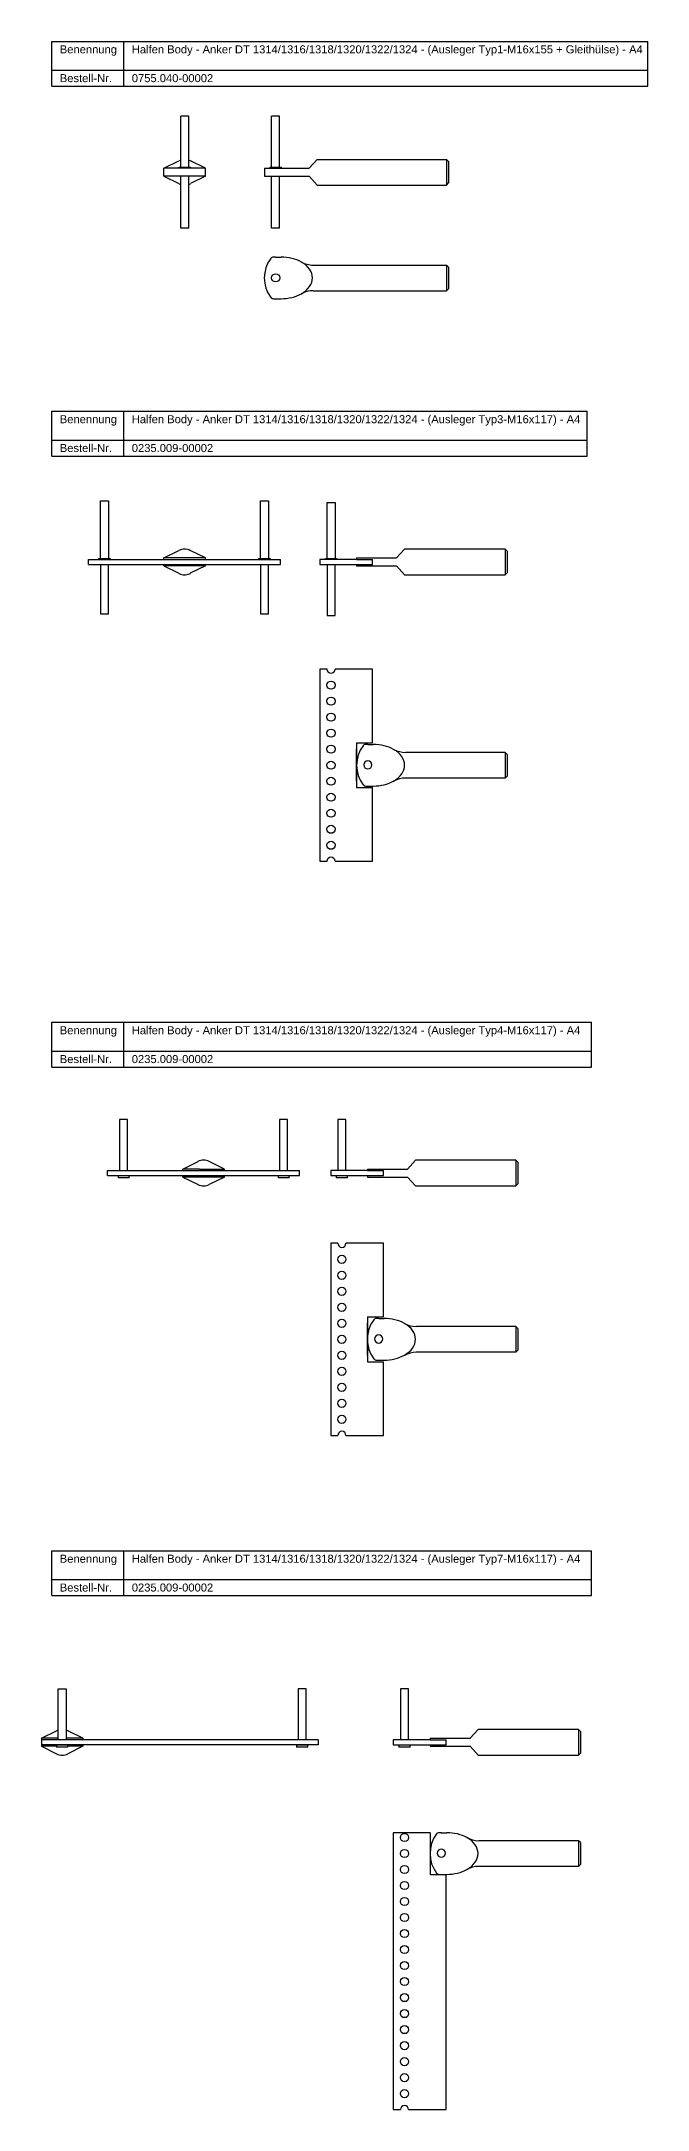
# Model space of a CAD drawing. Header units: millimetres. Extents: x 4118 to 5424, y -1122 to 170.
# Drawn here: x 5045 to 5424, y -1122 to 170 of the extents above; entities that cross this region are included whole.
import ezdxf

# ---------------------------------------------------------------- set-up
doc = ezdxf.new("R2010")
doc.units = ezdxf.units.MM
doc.header["$LTSCALE"] = 10
doc.layers.add('HALFEN', color=2, linetype='Continuous')
doc.styles.add('ARIAL50', font='ARIAL.TTF', dxfattribs={"height": 5})

msp = doc.modelspace()

# ---------------------------------------------------------------- linework, layer by layer
at = {"layer": 'HALFEN'}
for p, q in [((5052, 170.3), (5424.4, 170.3)), ((5052, 142.3), (5052, 170.3)), ((5097, 142.3), (5097, 170.3)), ((5424.4, 142.3), (5424.4, 170.3)), ((5052, 152.3), (5424.4, 152.3)), ((5052, 142.3), (5424.4, 142.3)), ((5132.6, 91.7), (5132.6, 123.5)), ((5137.6, 123.5), (5132.6, 123.5)), ((5137.6, 91.7), (5137.6, 123.5)), ((5189.4, 91.7), (5189.4, 123.5)), ((5194.4, 123.5), (5189.4, 123.5)), ((5194.4, 91.7), (5194.4, 123.5)), ((5122.1, 91), (5131.5, 95.7)), ((5122.1, 86), (5122.1, 91)), ((5148.1, 91), (5122.1, 91)), ((5131.6, 91), (5131.6, 91.7)), ((5131.6, 91.7), (5138.6, 91.7)), ((5148.1, 91), (5138.6, 95.7)), ((5138.6, 91.7), (5138.6, 91)), ((5148.1, 86), (5148.1, 91)), ((5184.9, 91), (5212.9, 91)), ((5184.9, 91), (5184.9, 86)), ((5188.4, 91), (5188.4, 91.7)), ((5188.4, 91.7), (5195.4, 91.7)), ((5195.4, 91.7), (5195.4, 91)), ((5212.9, 91), (5217.9, 96.5)), ((5217.9, 96.5), (5298.6, 96.5)), ((5298.6, 96.5), (5298.6, 80.5)), ((5299.9, 95.3), (5298.6, 96.5)), ((5299.9, 95.3), (5299.9, 81.8)), ((5148.1, 86), (5122.1, 86)), ((5122.1, 86), (5131.5, 81.4)), ((5132.6, 53.5), (5132.6, 86)), ((5137.6, 53.5), (5137.6, 86)), ((5148.1, 86), (5138.6, 81.4)), ((5184.9, 86), (5212.9, 86)), ((5189.4, 53.5), (5189.4, 86)), ((5194.4, 53.5), (5194.4, 86)), ((5212.9, 86), (5217.9, 80.5)), ((5217.9, 80.5), (5298.6, 80.5)), ((5298.6, 80.5), (5299.9, 81.8)), ((5137.6, 53.5), (5132.6, 53.5)), ((5194.4, 53.5), (5189.4, 53.5)), ((5191.9, 35.5), (5195.3, 35.5)), ((5215.3, 30.5), (5298.6, 30.5)), ((5298.6, 30.5), (5298.6, 14.5)), ((5299.9, 29.2), (5298.6, 30.5)), ((5299.9, 29.2), (5299.9, 15.7)), ((5215.3, 14.5), (5298.6, 14.5)), ((5298.6, 14.5), (5299.9, 15.7)), ((5190.5, 9.5), (5195.3, 9.5)), ((5052, -60.8), (5386.5, -60.8)), ((5052, -88.8), (5052, -60.8)), ((5097, -88.8), (5097, -60.8)), ((5386.5, -88.8), (5386.5, -60.8)), ((5052, -78.8), (5386.5, -78.8)), ((5052, -88.8), (5386.5, -88.8)), ((5082.5, -152.8), (5082.5, -116.8)), ((5082.5, -116.8), (5087.5, -116.8)), ((5087.5, -116.8), (5087.5, -152.8)), ((5182.5, -152.8), (5182.5, -116.8)), ((5182.5, -116.8), (5187.5, -116.8)), ((5187.5, -116.8), (5187.5, -152.8)), ((5224, -152.8), (5224, -117.8)), ((5224, -117.8), (5229, -117.8)), ((5229, -117.8), (5229, -152.8)), ((5075, -156.5), (5075, -153.5)), ((5075, -153.5), (5195, -153.5)), ((5081.5, -153.5), (5081.5, -152.8)), ((5081.5, -152.8), (5088.5, -152.8)), ((5088.5, -152.8), (5088.5, -153.5)), ((5122, -152.5), (5131.5, -147.8)), ((5148, -152.5), (5122, -152.5)), ((5122, -153.5), (5122, -152.5)), ((5148, -152.5), (5138.5, -147.8)), ((5148, -153.5), (5148, -152.5)), ((5181.5, -153.5), (5181.5, -152.8)), ((5181.5, -152.8), (5188.5, -152.8)), ((5188.5, -152.8), (5188.5, -153.5)), ((5195, -156.5), (5195, -153.5)), ((5242.5, -153.5), (5219.5, -153.5)), ((5219.5, -153.5), (5219.5, -156.5)), ((5223, -153.5), (5223, -152.8)), ((5223, -152.8), (5230, -152.8)), ((5230, -152.8), (5230, -153.5)), ((5242.5, -152.5), (5267.5, -152.5)), ((5242.5, -152.5), (5242.5, -153.5)), ((5242.5, -153.5), (5252.5, -153.5)), ((5252.5, -156.5), (5252.5, -153.5)), ((5267.5, -152.5), (5272.5, -147)), ((5335.3, -147), (5272.5, -147)), ((5335.3, -147), (5335.3, -163)), ((5336.5, -148.2), (5335.3, -147)), ((5336.5, -148.2), (5336.5, -161.7)), ((5075, -156.5), (5195, -156.5)), ((5082.5, -156.5), (5082.5, -187.5)), ((5087.5, -187.5), (5087.5, -156.5)), ((5122, -157.5), (5122, -156.5)), ((5148, -157.5), (5122, -157.5)), ((5122, -157.5), (5131.5, -162.1)), ((5148, -157.5), (5138.5, -162.1)), ((5148, -157.5), (5148, -156.5)), ((5182.5, -156.5), (5182.5, -187.5)), ((5187.5, -187.5), (5187.5, -156.5)), ((5219.5, -156.5), (5242.5, -156.5)), ((5224, -156.5), (5224, -188.5)), ((5229, -188.5), (5229, -156.5)), ((5242.5, -156.5), (5242.5, -157.5)), ((5242.5, -156.5), (5252.5, -156.5)), ((5242.5, -157.5), (5267.5, -157.5)), ((5267.5, -157.5), (5272.5, -163)), ((5272.5, -163), (5335.3, -163)), ((5331.2, -163), (5335.3, -163)), ((5335.3, -163), (5336.5, -161.7)), ((5082.5, -187.5), (5087.5, -187.5)), ((5182.5, -187.5), (5187.5, -187.5)), ((5224, -188.5), (5229, -188.5)), ((5224, -222), (5219.5, -222)), ((5219.5, -222), (5219.5, -342)), ((5252.5, -222), (5229.1, -222)), ((5252.5, -268), (5252.5, -222)), ((5242.5, -268), (5242.5, -296)), ((5242.5, -268), (5252.5, -268)), ((5242.5, -269), (5242.5, -279.5)), ((5249.5, -269), (5252.9, -269)), ((5242.5, -292), (5242.5, -272)), ((5335.3, -274), (5273, -274)), ((5335.3, -274), (5335.3, -290)), ((5336.5, -275.3), (5335.3, -274)), ((5336.5, -275.3), (5336.5, -288.8)), ((5242.5, -284.6), (5242.5, -295)), ((5242.5, -296), (5252.5, -296)), ((5248.2, -295), (5252.9, -295)), ((5252.5, -342), (5252.5, -296)), ((5335.3, -290), (5273, -290)), ((5335.3, -290), (5336.5, -288.8)), ((5219.5, -342), (5224, -342)), ((5229.1, -342), (5252.5, -342)), ((5052, -442.6), (5389.3, -442.6)), ((5052, -470.6), (5052, -442.6)), ((5097, -470.6), (5097, -442.6)), ((5389.3, -470.6), (5389.3, -442.6)), ((5052, -460.6), (5389.3, -460.6)), ((5052, -470.6), (5389.3, -470.6)), ((5094.4, -503.3), (5094.4, -535.3)), ((5099.4, -503.3), (5094.4, -503.3)), ((5099.4, -535.3), (5099.4, -503.3)), ((5194.4, -503.3), (5194.4, -535.3)), ((5199.4, -503.3), (5194.4, -503.3)), ((5199.4, -535.3), (5199.4, -503.3)), ((5230.8, -503.3), (5230.8, -535.3)), ((5235.8, -503.3), (5230.8, -503.3)), ((5235.8, -535.3), (5235.8, -503.3)), ((5133.9, -534.3), (5143.4, -529.6)), ((5159.9, -534.3), (5150.4, -529.6)), ((5274.3, -534.3), (5279.3, -528.8)), ((5342.1, -528.8), (5279.3, -528.8)), ((5342.1, -528.8), (5342.1, -544.8)), ((5343.3, -530), (5342.1, -528.8)), ((5086.9, -538.3), (5086.9, -535.3)), ((5086.9, -535.3), (5206.9, -535.3)), ((5086.9, -538.3), (5206.9, -538.3)), ((5093.4, -538.3), (5093.4, -539.8)), ((5093.4, -538.3), (5100.4, -538.3)), ((5100.4, -539.8), (5093.4, -539.8)), ((5100.4, -539.8), (5100.4, -538.3)), ((5133.9, -535.3), (5133.9, -534.3)), ((5144.4, -534.3), (5133.9, -534.3)), ((5133.9, -539.3), (5133.9, -538.3)), ((5159.9, -539.3), (5133.9, -539.3)), ((5133.9, -539.3), (5143.4, -543.9)), ((5144.4, -534.3), (5149.4, -534.3)), ((5149.4, -534.3), (5159.9, -534.3)), ((5159.9, -539.3), (5150.4, -543.9)), ((5159.9, -535.3), (5159.9, -534.3)), ((5159.9, -539.3), (5159.9, -538.3)), ((5193.4, -538.3), (5193.4, -539.8)), ((5193.4, -538.3), (5200.4, -538.3)), ((5200.4, -539.8), (5193.4, -539.8)), ((5200.4, -539.8), (5200.4, -538.3)), ((5206.9, -538.3), (5206.9, -535.3)), ((5249.3, -535.3), (5226.3, -535.3)), ((5226.3, -535.3), (5226.3, -538.3)), ((5226.3, -538.3), (5249.3, -538.3)), ((5229.8, -538.3), (5229.8, -539.8)), ((5229.8, -538.3), (5236.8, -538.3)), ((5236.8, -539.8), (5229.8, -539.8)), ((5236.8, -539.8), (5236.8, -538.3)), ((5249.3, -534.3), (5274.3, -534.3)), ((5249.3, -534.3), (5249.3, -535.3)), ((5249.3, -535.3), (5259.3, -535.3)), ((5249.3, -538.3), (5249.3, -539.3)), ((5249.3, -538.3), (5259.3, -538.3)), ((5249.3, -539.3), (5274.3, -539.3)), ((5259.3, -538.3), (5259.3, -535.3)), ((5274.3, -539.3), (5279.3, -544.8)), ((5343.3, -530), (5343.3, -543.5)), ((5279.3, -544.8), (5342.1, -544.8)), ((5337.9, -544.8), (5342.1, -544.8)), ((5342.1, -544.8), (5343.3, -543.5)), ((5230.7, -580.7), (5226.3, -580.7)), ((5226.3, -580.7), (5226.3, -700.7)), ((5259.3, -580.7), (5235.8, -580.7)), ((5259.3, -626.7), (5259.3, -580.7)), ((5249.3, -626.7), (5249.3, -654.7)), ((5249.3, -626.7), (5259.3, -626.7)), ((5249.3, -627.7), (5249.3, -638.2)), ((5249.3, -650.7), (5249.3, -630.7)), ((5256.3, -627.7), (5259.7, -627.7)), ((5342.1, -632.7), (5279.7, -632.7)), ((5342.1, -632.7), (5342.1, -648.7)), ((5343.3, -634), (5342.1, -632.7)), ((5249.3, -643.3), (5249.3, -653.7)), ((5343.3, -634), (5343.3, -647.5)), ((5249.3, -654.7), (5259.3, -654.7)), ((5254.9, -653.7), (5259.7, -653.7)), ((5259.3, -700.7), (5259.3, -654.7)), ((5342.1, -648.7), (5279.7, -648.7)), ((5342.1, -648.7), (5343.3, -647.5)), ((5226.3, -700.7), (5230.7, -700.7)), ((5235.8, -700.7), (5259.3, -700.7)), ((5052, -772.8), (5389.3, -772.8)), ((5052, -800.8), (5052, -772.8)), ((5097, -800.8), (5097, -772.8)), ((5389.3, -800.8), (5389.3, -772.8)), ((5052, -790.8), (5389.3, -790.8)), ((5052, -800.8), (5389.3, -800.8)), ((5056, -891), (5056, -859)), ((5056, -859), (5061, -859)), ((5061, -859), (5061, -891)), ((5211, -859), (5206, -859)), ((5206, -859), (5206, -891)), ((5211, -891), (5211, -859)), ((5269.9, -859), (5269.9, -891)), ((5274.9, -859), (5269.9, -859)), ((5274.9, -891), (5274.9, -859)), ((5045.5, -890), (5054.9, -885.3)), ((5056, -890), (5045.5, -890)), ((5045.5, -890), (5045.5, -891)), ((5218.5, -891), (5045.5, -891)), ((5045.5, -891), (5045.5, -894)), ((5071.5, -890), (5061, -890)), ((5071.5, -890), (5062, -885.3)), ((5071.5, -890), (5071.5, -891)), ((5218.5, -891), (5218.5, -894)), ((5288.4, -891), (5265.4, -891)), ((5265.4, -891), (5265.4, -894)), ((5288.4, -890), (5313.4, -890)), ((5288.4, -890), (5288.4, -891)), ((5288.4, -891), (5298.4, -891)), ((5298.4, -894), (5298.4, -891)), ((5313.4, -890), (5318.4, -884.5)), ((5381.2, -884.5), (5318.4, -884.5)), ((5381.2, -884.5), (5381.2, -900.5)), ((5382.4, -885.7), (5381.2, -884.5)), ((5382.4, -885.7), (5382.4, -899.3)), ((5218.5, -894), (5045.5, -894)), ((5045.5, -894), (5045.5, -895)), ((5055, -895), (5045.5, -895)), ((5045.5, -895), (5054.9, -899.7)), ((5055, -894), (5055, -895.5)), ((5055, -894), (5062, -894)), ((5062, -895.5), (5055, -895.5)), ((5062, -895.5), (5062, -894)), ((5071.5, -895), (5062, -895)), ((5071.5, -895), (5062, -899.7)), ((5071.5, -894), (5071.5, -895)), ((5205, -894), (5205, -895.5)), ((5205, -894), (5212, -894)), ((5212, -895.5), (5205, -895.5)), ((5212, -895.5), (5212, -894)), ((5265.4, -894), (5288.4, -894)), ((5268.9, -894), (5268.9, -895.5)), ((5268.9, -894), (5275.9, -894)), ((5275.9, -895.5), (5268.9, -895.5)), ((5275.9, -895.5), (5275.9, -894)), ((5288.4, -894), (5288.4, -895)), ((5288.4, -894), (5298.4, -894)), ((5288.4, -895), (5313.4, -895)), ((5313.4, -895), (5318.4, -900.5)), ((5318.4, -900.5), (5381.2, -900.5)), ((5377.1, -900.5), (5381.2, -900.5)), ((5381.2, -900.5), (5382.4, -899.3)), ((5288.4, -949), (5265.4, -949)), ((5265.4, -949), (5265.4, -1122)), ((5288.4, -949), (5288.4, -975)), ((5295.4, -949), (5298.8, -949)), ((5381.2, -954), (5318.8, -954)), ((5381.2, -954), (5381.2, -970)), ((5382.4, -955.2), (5381.2, -954)), ((5382.4, -955.2), (5382.4, -968.8)), ((5381.2, -970), (5382.4, -968.8)), ((5288.4, -975), (5298.4, -975)), ((5294, -975), (5298.8, -975)), ((5298.4, -1122), (5298.4, -975)), ((5381.2, -970), (5318.8, -970)), ((5265.4, -1122), (5269.9, -1122)), ((5275, -1122), (5298.4, -1122))]:
    msp.add_line(p, q, dxfattribs=at)
for centre in [(5191.9, 22.5), (5226.5, -232), (5226.5, -242), (5226.5, -252), (5226.5, -262), (5226.5, -272), (5226.5, -282), (5226.5, -292), (5226.5, -302), (5226.5, -312), (5226.5, -322), (5226.5, -332), (5233.3, -590.7), (5233.3, -600.7), (5233.3, -610.7), (5233.3, -620.7), (5233.3, -630.7), (5233.3, -640.7), (5233.3, -650.7), (5233.3, -660.7), (5233.3, -670.7), (5233.3, -680.7), (5233.3, -690.7), (5272.4, -952), (5272.4, -962), (5272.4, -972), (5272.4, -982), (5272.4, -992), (5272.4, -1002), (5272.4, -1012), (5272.4, -1022), (5272.4, -1032), (5272.4, -1042), (5272.4, -1052), (5272.4, -1062), (5272.4, -1072), (5272.4, -1082), (5272.4, -1092), (5272.4, -1102), (5272.4, -1112)]:
    msp.add_circle(centre, 2.55, dxfattribs=at)
for centre, radius, start, end in [((5135.1, 88.5), 8, 108.21, 116.2938), ((5135.1, 88.5), 8, 63.7062, 71.79), ((5135.1, 88.5), 8, 243.7062, 251.79), ((5135.1, 88.5), 8, 288.21, 296.2938), ((5205.4, 22.5), 20.6, 143.6493, 216.3585), ((5190.5, 33.5), 2, 91.3354, 143.6493), ((5191.2, 2.1), 33.4, 88.8707, 91.3354), ((5215.3, 45.5), 15, 240.6784, 270), ((5215.3, -0.5), 15, 90, 119.3216), ((5190.5, 11.5), 2, 216.3585, 270), ((5135, -155), 8, 108.1994, 116.2938), ((5135, -155), 8, 62.9921, 108.21), ((5135, -155), 8, 63.7062, 71.7795), ((5135, -155), 8, 243.7062, 251.8006), ((5135, -155), 8, 251.79, 297.0079), ((5135, -155), 8, 288.2205, 296.2938), ((5226.5, -222), 2.55, 180, 0), ((5263.1, -282), 20.6, 143.6493, 216.3585), ((5248.2, -271), 2, 91.3354, 143.6493), ((5248.9, -302.4), 33.4, 88.8707, 91.3354), ((5249.5, -281.8), 2.55, 90, 270), ((5249.5, -281.8), 2.55, 270, 90), ((5273, -259), 15, 240.6889, 269.9647), ((5248.2, -293), 2, 216.3585, 270), ((5273, -305), 15, 90.0353, 119.3111), ((5226.5, -342), 2.55, 0, 180), ((5146.9, -536.8), 8, 63.7096, 116.2904), ((5146.9, -536.8), 8, 243.7096, 296.2904), ((5233.3, -580.7), 2.55, 180, 0), ((5269.8, -640.7), 20.6, 143.6493, 216.3585), ((5254.9, -629.7), 2, 91.3354, 143.6493), ((5255.6, -661.1), 33.4, 88.8707, 91.3354), ((5279.7, -617.7), 15, 240.6889, 269.9647), ((5256.3, -640.5), 2.55, 90, 270), ((5256.3, -640.5), 2.55, 270, 90), ((5254.9, -651.7), 2, 216.3585, 270), ((5279.7, -663.8), 15, 90.0353, 119.3111), ((5233.3, -700.7), 2.55, 0, 180), ((5058.5, -892.5), 8, 108.2205, 116.2904), ((5058.5, -892.5), 8, 62.6998, 71.8006), ((5058.5, -892.5), 8, 243.7096, 296.2904), ((5309, -962), 20.6, 143.6493, 216.3585), ((5294, -951), 2, 91.3354, 143.6493), ((5294.8, -982.4), 33.4, 88.8707, 91.3354), ((5318.8, -939), 15, 240.6889, 269.9647), ((5295.4, -961.8), 2.55, 90, 270), ((5295.4, -961.8), 2.55, 270, 90), ((5294, -973), 2, 216.3585, 270), ((5318.8, -985), 15, 90.0353, 119.3111), ((5272.4, -1122), 2.55, 0, 180)]:
    msp.add_arc(centre, radius, start, end, dxfattribs=at)
for centre, start_param, end_param in [((5195.3, 22.5), 7.151452, 7.853982), ((5195.3, 22.5), 5.414918, 7.151452), ((5195.3, 22.5), 4.712389, 5.414918), ((5252.9, -282), 0.868267, 1.570796), ((5252.9, -282), -0.868267, 0.868267), ((5252.9, -282), 4.712389, 5.414918), ((5259.7, -640.7), 0.868267, 1.570796), ((5259.7, -640.7), -0.868267, 0.868267), ((5259.7, -640.7), 4.712389, 5.414918), ((5298.8, -962), 0.868267, 1.570796), ((5298.8, -962), -0.868267, 0.868267), ((5298.8, -962), 4.712389, 5.414918)]:
    msp.add_ellipse(centre, major_axis=(19.6, 0), ratio=0.663426, start_param=start_param, end_param=end_param, dxfattribs=at)

# ---------------------------------------------------------------- texts
at = {"layer": 'HALFEN', "style": 'ARIAL50'}
for s, p in [('Halfen Body - Anker DT 1314/1316/1318/1320/1322/1324 - (Ausleger Typ1-M16x155 + Gleithülse) - A4', (5102, 162.8)), ('Benennung', (5057, 162.8)), ('Bestell-Nr.', (5057, 144.8)), ('0755.040-00002', (5102, 144.8)), ('Benennung', (5057, -68.3)), ('Halfen Body - Anker DT 1314/1316/1318/1320/1322/1324 - (Ausleger Typ3-M16x117) - A4', (5102, -68.3)), ('Bestell-Nr.', (5057, -86.3)), ('0235.009-00002', (5102, -86.3)), ('Benennung', (5057, -450.1)), ('Halfen Body - Anker DT 1314/1316/1318/1320/1322/1324 - (Ausleger Typ4-M16x117) - A4', (5102, -450.1)), ('Bestell-Nr.', (5057, -468.1)), ('0235.009-00002', (5102, -468.1)), ('Benennung', (5057, -780.3)), ('Halfen Body - Anker DT 1314/1316/1318/1320/1322/1324 - (Ausleger Typ7-M16x117) - A4', (5102, -780.3)), ('Bestell-Nr.', (5057, -798.3)), ('0235.009-00002', (5102, -798.3))]:
    msp.add_text(s, height=5, dxfattribs=at).set_placement(p)

doc.saveas('drawing.dxf')
